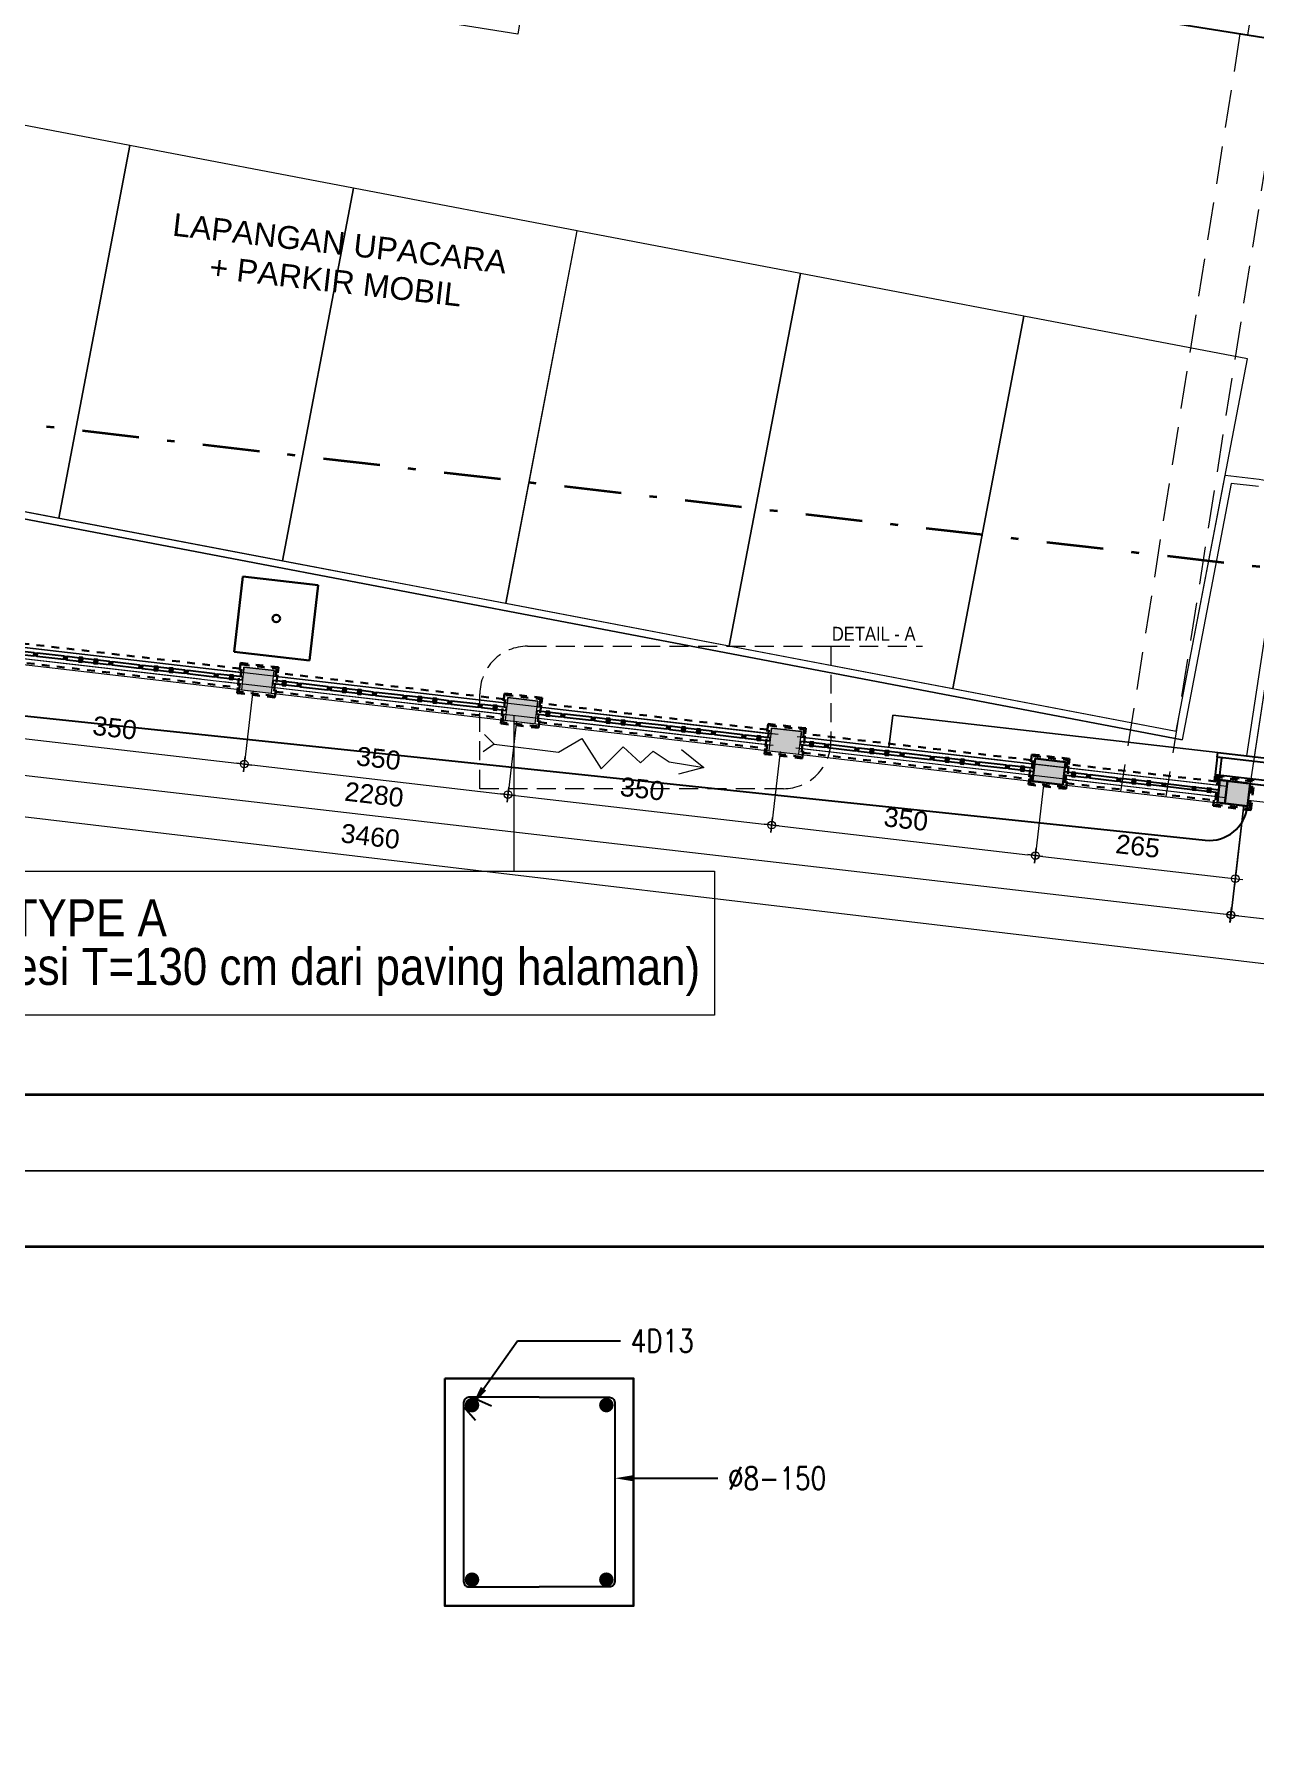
# Model space of a CAD drawing. Header units: millimetres. Extents: x -11 to 1625, y -267 to 195.
# Drawn here: x 844.06 to 860.15, y 55.39 to 77.98 of the extents above; entities that cross this region are included whole.
import ezdxf
from ezdxf import colors
from ezdxf.entities.mleader import LeaderData, LeaderLine
from ezdxf.enums import TextEntityAlignment as Align
from ezdxf.math import Vec2, Vec3

# ---------------------------------------------------------------- set-up
doc = ezdxf.new("R2010")
doc.units = ezdxf.units.MM
for name, pattern in [('DASHDOT', [1, 0.5, -0.25, 0, -0.25]), ('DASHED2', [0.375, 0.25, -0.125]), ('HIDDEN', [0.375, 0.25, -0.125])]:
    doc.linetypes.add(name, pattern=pattern)
for name, color, linetype, lineweight in [('batas jalan', 3, 'Continuous', 25), ('CONCRETE', 8, 'Continuous', 5), ('dinding', 5, 'Continuous', 15), ('GRS KOP', 1, 'Continuous', 35), ('GSB', 1, 'DASHDOT', 35), ('KOLOM', 1, 'Continuous', 30), ('kop', 7, 'Continuous', 20), ('lan', 7, 'Continuous', 15), ('line', 11, 'Continuous', 5), ('not', 7, 'Continuous', 20), ('PAGAR', 4, 'Continuous', 18), ('TEXT KETERANGAN', 7, 'Continuous', 9), ('u', 6, 'Continuous', 20)]:
    doc.layers.add(name, color=color, linetype=linetype, lineweight=lineweight)
doc.layers.add('BESI', color=10, linetype='Continuous')
doc.styles.add('ATTR', font='romans.shx', dxfattribs={"width": 0.8, "height": 1.735066})
doc.styles.add('BARU', font='complex.shx')
doc.styles.add('ISO', font='arial.ttf', dxfattribs={"width": 0.85})
doc.styles.get("Standard").update_dxf_attribs({"font": 'ARIALUNI.TTF'})
doc.dimstyles.new('SK100', dxfattribs={"dimtxt": 0.25, "dimasz": 0.1, "dimexe": 0.1, "dimexo": 0, "dimgap": 0.15, "dimtad": 1, "dimdec": 0, "dimlfac": 100, "dimzin": 12, "dimdsep": 46, "dimtxsty": 'Standard', "dimblk": 'BULAT', "dimcen": 0.1, "dimclrd": 256, "dimclre": 256, "dimclrt": 256, "dimadec": 0, "dimazin": 3, "dimtfac": 1, "dimtdec": 0, "dimtofl": 0, "dimtmove": 0, "dimatfit": 3, "dimldrblk": 'BULAT', "dimfxl": 0, "dimtolj": 1, "dimtzin": 0, "dimlwd": -1, "dimlwe": -1, "dimarcsym": 0})

# ---------------------------------------------------------------- blocks, each defined once
blk = doc.blocks.new('kop')
at = {"layer": 'GRS KOP'}
blk.add_lwpolyline([(1, 54), (83, 54), (83, 1), (1, 1)], close=True, dxfattribs=at)
at = {"layer": 'kop', "color": 7}
for p, q in [((84, 55), (0, 55)), ((0, 0), (84, 0))]:
    blk.add_line(p, q, dxfattribs=at)
at = {"layer": 'kop', "style": 'BARU', "flags": 4}
for p, height in [((73.8, 5.4), 0.35), ((80.303, 5.382), 0.25), ((73.8, 4.9), 0.35), ((80.303, 4.882), 0.25), ((73.8, 4.4), 0.35), ((80.303, 4.382), 0.25)]:
    blk.add_attdef('-', p, '', height=height, dxfattribs=at)
at = {"layer": 'kop', "flags": 4}
for tag, p in [('AR-00', (78.057, 2.648)), ('00', (81.238, 2.647))]:
    blk.add_attdef(tag, text='', height=0.35, dxfattribs=at).set_placement(p, align=Align.MIDDLE)
blk = doc.blocks.new('DENAH LANTAI DASAR')
blk.add_line((13.75, 1.5), (3.75, 1.5))
at = {"layer": 'lan'}
blk.add_line((13.25, 2), (13.25, 1.5), dxfattribs=at)
blk = doc.blocks.new('PINTU GERBANG2')
for points in [[(-0.011, 5.135), (-0.008, 5.135), (-0.008, 0.822), (-0.011, 0.822)], [(0.055, 5.135), (-0.008, 5.135), (-0.008, 0.822), (0.055, 0.822)], [(0.286, 5.135), (0.055, 5.135), (0.055, 5.072), (0.286, 5.072)], [(0.286, 5.135), (0.349, 5.135), (0.349, 0.822), (0.286, 0.822)], [(0.286, 4.072), (0.055, 4.072), (0.055, 4.01), (0.286, 4.01)], [(0.286, 3.01), (0.055, 3.01), (0.055, 2.947), (0.286, 2.947)], [(0.286, 1.947), (0.055, 1.947), (0.055, 1.885), (0.286, 1.885)], [(0.286, 0.885), (0.055, 0.885), (0.055, 0.822), (0.286, 0.822)]]:
    blk.add_lwpolyline(points, close=True)
for points in [[(0.024, 0.822), (0.298, 0.822)], [(-0.749, 0.028), (0.025, 0.028)], [(0.025, -0.034), (-0.749, -0.034)]]:
    blk.add_lwpolyline(points)
for centre in [(0.024, 5.104), (0.024, 4.041), (0.024, 2.979), (0.024, 1.916), (0.024, 0.854), (0.024, 0.791), (-0.744, -0.003), (0.025, -0.003), (0.025, -0.065)]:
    blk.add_circle(centre, 0.0313)
at = {"linetype": 'DASHED2'}
blk.add_arc((0.051, -0.003), 0.826, 91.7603, 180, dxfattribs=at)
blk = doc.blocks.new('DENAH PAGAR TYPE A1')
at = {"layer": 'CONCRETE'}
for points in [[(-1.95, -0.075), (-1.55, -0.075), (-1.55, 0.225), (-1.95, 0.225)], [(1.55, -0.075), (1.95, -0.075), (1.95, 0.225), (1.55, 0.225)]]:
    blk.add_hatch(color=256, dxfattribs=at).paths.add_polyline_path(points)
at = {"layer": 'BESI'}
for points in [[(-1.42, 0.095), (-1.55, 0.095), (-1.55, 0.055), (-1.42, 0.055)], [(-1.22, 0.095), (-1.38, 0.095), (-1.38, 0.055), (-1.22, 0.055)], [(-0.82, 0.095), (-1.18, 0.095), (-1.18, 0.055), (-0.82, 0.055)], [(-0.62, 0.095), (-0.78, 0.095), (-0.78, 0.055), (-0.62, 0.055)], [(-0.42, 0.095), (-0.58, 0.095), (-0.58, 0.055), (-0.42, 0.055)], [(-0.22, 0.095), (-0.38, 0.095), (-0.38, 0.055), (-0.22, 0.055)], [(0.18, 0.095), (-0.18, 0.095), (-0.18, 0.055), (0.18, 0.055)], [(0.38, 0.095), (0.22, 0.095), (0.22, 0.055), (0.38, 0.055)], [(0.58, 0.095), (0.42, 0.095), (0.42, 0.055), (0.58, 0.055)], [(0.78, 0.095), (0.62, 0.095), (0.62, 0.055), (0.78, 0.055)], [(1.18, 0.095), (0.82, 0.095), (0.82, 0.055), (1.18, 0.055)], [(1.38, 0.095), (1.22, 0.095), (1.22, 0.055), (1.38, 0.055)], [(1.55, 0.095), (1.42, 0.095), (1.42, 0.055), (1.55, 0.055)]]:
    blk.add_lwpolyline(points, close=True, dxfattribs=at)
for points in [[(-1.42, 0.045), (-1.38, 0.045), (-1.38, 0.105), (-1.42, 0.105), (-1.42, 0.045), (-1.38, 0.105), (-1.42, 0.105), (-1.38, 0.045)], [(-1.22, 0.095), (-1.18, 0.095), (-1.18, 0.055), (-1.22, 0.055), (-1.22, 0.095), (-1.18, 0.055), (-1.18, 0.095), (-1.22, 0.055)], [(-0.82, 0.095), (-0.78, 0.095), (-0.78, 0.055), (-0.82, 0.055), (-0.82, 0.095), (-0.78, 0.055), (-0.78, 0.095), (-0.82, 0.055)], [(-0.62, 0.045), (-0.58, 0.045), (-0.58, 0.105), (-0.62, 0.105), (-0.62, 0.045), (-0.58, 0.105), (-0.62, 0.105), (-0.58, 0.045)], [(-0.42, 0.045), (-0.38, 0.045), (-0.38, 0.105), (-0.42, 0.105), (-0.42, 0.045), (-0.38, 0.105), (-0.42, 0.105), (-0.38, 0.045)], [(-0.22, 0.095), (-0.18, 0.095), (-0.18, 0.055), (-0.22, 0.055), (-0.22, 0.095), (-0.18, 0.055), (-0.18, 0.095), (-0.22, 0.055)], [(0.18, 0.095), (0.22, 0.095), (0.22, 0.055), (0.18, 0.055), (0.18, 0.095), (0.22, 0.055), (0.22, 0.095), (0.18, 0.055)], [(0.38, 0.045), (0.42, 0.045), (0.42, 0.105), (0.38, 0.105), (0.38, 0.045), (0.42, 0.105), (0.38, 0.105), (0.42, 0.045)], [(0.58, 0.045), (0.62, 0.045), (0.62, 0.105), (0.58, 0.105), (0.58, 0.045), (0.62, 0.105), (0.58, 0.105), (0.62, 0.045)], [(0.78, 0.095), (0.82, 0.095), (0.82, 0.055), (0.78, 0.055), (0.78, 0.095), (0.82, 0.055), (0.82, 0.095), (0.78, 0.055)], [(1.18, 0.095), (1.22, 0.095), (1.22, 0.055), (1.18, 0.055), (1.18, 0.095), (1.22, 0.055), (1.22, 0.095), (1.18, 0.055)], [(1.38, 0.045), (1.42, 0.045), (1.42, 0.105), (1.38, 0.105), (1.38, 0.045), (1.42, 0.105), (1.38, 0.105), (1.42, 0.045)]]:
    blk.add_lwpolyline(points, dxfattribs=at)
at = {"layer": 'dinding'}
for points in [[(-1.95, -0.075), (-1.55, -0.075), (-1.55, 0.225), (-1.95, 0.225)], [(1.55, -0.075), (1.95, -0.075), (1.95, 0.225), (1.55, 0.225)]]:
    blk.add_lwpolyline(points, close=True, dxfattribs=at)
at = {"layer": 'KOLOM', "linetype": 'DASHED2', "ltscale": 0.25}
for points in [[(1.5, -0.05), (1.5, -0.125), (2, -0.125), (2, 0.275), (1.5, 0.275), (1.5, 0.2), (-1.5, 0.2), (-1.5, 0.275), (-2, 0.275), (-2, -0.125), (-1.5, -0.125), (-1.5, -0.05), (1.5, -0.05)], [(-1.52, -0.105), (-1.98, -0.105), (-1.98, 0.255), (-1.52, 0.255)], [(1.98, -0.105), (1.52, -0.105), (1.52, 0.255), (1.98, 0.255)]]:
    blk.add_lwpolyline(points, close=True, dxfattribs=at)
at = {"layer": 'PAGAR'}
for p, q in [((1.55, 0.15), (-1.55, 0.15)), ((1.55, 0), (-1.55, 0))]:
    blk.add_line(p, q, dxfattribs=at)
blk = doc.blocks.new('DENAH PAGAR TYPEA2')
h = blk.add_hatch(color=256)
h.paths.add_polyline_path([(-1.026, -0.025), (-1.426, -0.025), (-1.426, 0.275), (-1.026, 0.275)], flags=17)
h.paths.add_polyline_path([(-1.426, -0.025), (-1.026, -0.025), (-1.026, 0.275), (-1.426, 0.275)])
at = {"layer": 'CONCRETE'}
for points in [[(-1.026, -0.025), (-1.426, -0.025), (-1.426, 0.275), (-1.026, 0.275)], [(1.026, -0.025), (1.426, -0.025), (1.426, 0.275), (1.026, 0.275)]]:
    blk.add_hatch(color=256, dxfattribs=at).paths.add_polyline_path(points)
at = {"layer": 'BESI'}
for points in [[(-0.92, 0.145), (-1.026, 0.145), (-1.026, 0.105), (-0.92, 0.105)], [(-0.72, 0.145), (-0.88, 0.145), (-0.88, 0.105), (-0.72, 0.105)], [(-0.32, 0.145), (-0.68, 0.145), (-0.68, 0.105), (-0.32, 0.105)], [(-0.12, 0.145), (-0.28, 0.145), (-0.28, 0.105), (-0.12, 0.105)], [(0.08, 0.145), (-0.08, 0.145), (-0.08, 0.105), (0.08, 0.105)], [(0.12, 0.145), (0.28, 0.145), (0.28, 0.105), (0.12, 0.105)], [(0.32, 0.145), (0.68, 0.145), (0.68, 0.105), (0.32, 0.105)], [(0.72, 0.145), (0.88, 0.145), (0.88, 0.105), (0.72, 0.105)], [(0.92, 0.145), (1.026, 0.145), (1.026, 0.105), (0.92, 0.105)]]:
    blk.add_lwpolyline(points, close=True, dxfattribs=at)
for points in [[(-0.92, 0.095), (-0.88, 0.095), (-0.88, 0.155), (-0.92, 0.155), (-0.92, 0.095), (-0.88, 0.155), (-0.92, 0.155), (-0.88, 0.095)], [(-0.72, 0.145), (-0.68, 0.145), (-0.68, 0.105), (-0.72, 0.105), (-0.72, 0.145), (-0.68, 0.105), (-0.68, 0.145), (-0.72, 0.105)], [(-0.72, 0.145), (-0.68, 0.145), (-0.68, 0.105), (-0.72, 0.105), (-0.72, 0.145), (-0.68, 0.105), (-0.68, 0.145), (-0.72, 0.105)], [(-0.32, 0.145), (-0.28, 0.145), (-0.28, 0.105), (-0.32, 0.105), (-0.32, 0.145), (-0.28, 0.105), (-0.28, 0.145), (-0.32, 0.105)], [(-0.32, 0.145), (-0.28, 0.145), (-0.28, 0.105), (-0.32, 0.105), (-0.32, 0.145), (-0.28, 0.105), (-0.28, 0.145), (-0.32, 0.105)], [(-0.12, 0.095), (-0.08, 0.095), (-0.08, 0.155), (-0.12, 0.155), (-0.12, 0.095), (-0.08, 0.155), (-0.12, 0.155), (-0.08, 0.095)], [(0.08, 0.095), (0.12, 0.095), (0.12, 0.155), (0.08, 0.155), (0.08, 0.095), (0.12, 0.155), (0.08, 0.155), (0.12, 0.095)], [(0.28, 0.145), (0.32, 0.145), (0.32, 0.105), (0.28, 0.105), (0.28, 0.145), (0.32, 0.105), (0.32, 0.145), (0.28, 0.105)], [(0.28, 0.145), (0.32, 0.145), (0.32, 0.105), (0.28, 0.105), (0.28, 0.145), (0.32, 0.105), (0.32, 0.145), (0.28, 0.105)], [(0.72, 0.145), (0.68, 0.145), (0.68, 0.105), (0.72, 0.105), (0.72, 0.145), (0.68, 0.105), (0.68, 0.145), (0.72, 0.105)], [(0.72, 0.145), (0.68, 0.145), (0.68, 0.105), (0.72, 0.105), (0.72, 0.145), (0.68, 0.105), (0.68, 0.145), (0.72, 0.105)], [(0.92, 0.095), (0.88, 0.095), (0.88, 0.155), (0.92, 0.155), (0.92, 0.095), (0.88, 0.155), (0.92, 0.155), (0.88, 0.095)]]:
    blk.add_lwpolyline(points, dxfattribs=at)
at = {"layer": 'dinding'}
for points in [[(-1.426, -0.025), (-1.026, -0.025), (-1.026, 0.275), (-1.426, 0.275)], [(1.426, -0.025), (1.026, -0.025), (1.026, 0.275), (1.426, 0.275)]]:
    blk.add_lwpolyline(points, close=True, dxfattribs=at)
at = {"layer": 'KOLOM', "linetype": 'DASHED2', "ltscale": 0.25}
blk.add_lwpolyline([(-0.976, 0.25), (-0.976, 0.325), (-1.476, 0.325), (-1.476, -0.075), (-0.976, -0.075), (-0.976, 0), (0.976, 0), (0.976, -0.075), (1.476, -0.075), (1.476, 0.325), (0.976, 0.325), (0.976, 0.25), (-0.976, 0.25)], dxfattribs=at)
for points in [[(-0.996, -0.055), (-1.456, -0.055), (-1.456, 0.305), (-0.996, 0.305)], [(0.996, -0.055), (1.456, -0.055), (1.456, 0.305), (0.996, 0.305)]]:
    blk.add_lwpolyline(points, close=True, dxfattribs=at)
at = {"layer": 'KOLOM'}
for points in [[(-1.026, -0.025), (-1.426, -0.025), (-1.426, 0.275), (-1.026, 0.275)], [(1.026, -0.025), (1.426, -0.025), (1.426, 0.275), (1.026, 0.275)]]:
    blk.add_lwpolyline(points, close=True, dxfattribs=at)
at = {"layer": 'lan'}
blk.add_line((1.476, -0.08), (1.476, -0.075), dxfattribs=at)
at = {"layer": 'PAGAR'}
for p, q in [((1.026, 0.2), (-1.026, 0.2)), ((1.026, 0.05), (-1.026, 0.05))]:
    blk.add_line(p, q, dxfattribs=at)
blk = doc.blocks.new('BULAT')
for p, q in [((-1, 0), (1, 0)), ((0, -1), (0, 1))]:
    blk.add_line(p, q)
blk.add_circle((0, 0), 0.5)
blk = doc.blocks.new('*D3320')
at = {"layer": 'Defpoints', "color": 0}
for p in [(843.463, 69.731), (846.94, 69.329), (846.828, 68.361)]:
    blk.add_point(p, dxfattribs=at)
at = {"layer": 'u'}
for p, q in [((843.463, 69.731), (843.339, 68.664)), ((846.94, 69.329), (846.816, 68.262)), ((843.45, 68.752), (846.728, 68.373))]:
    blk.add_line(p, q, dxfattribs=at)
at = {"layer": 'u', "xscale": 0.1, "yscale": 0.1, "zscale": 0.1}
for p, rotation in [((843.351, 68.763), 173.4063570292633), ((846.828, 68.361), 353.4063570292634)]:
    blk.add_blockref('BULAT', p, dxfattribs=dict(at, rotation=rotation))
at = {"layer": 'u', "insert": (845.121, 68.838), "char_height": 0.25, "attachment_point": 5, "rotation": 353.4064}
blk.add_mtext('\\A1;350', dxfattribs=at)
blk = doc.blocks.new('*D3321')
at = {"layer": 'Defpoints', "color": 0}
for p in [(846.94, 69.329), (850.417, 68.927), (850.305, 67.959)]:
    blk.add_point(p, dxfattribs=at)
at = {"layer": 'u'}
for p, q in [((846.94, 69.329), (846.816, 68.262)), ((850.417, 68.927), (850.293, 67.86)), ((846.927, 68.35), (850.205, 67.971))]:
    blk.add_line(p, q, dxfattribs=at)
at = {"layer": 'u', "xscale": 0.1, "yscale": 0.1, "zscale": 0.1}
for p, rotation in [((846.828, 68.361), 173.4063570292633), ((850.305, 67.959), 353.4063570292634)]:
    blk.add_blockref('BULAT', p, dxfattribs=dict(at, rotation=rotation))
at = {"layer": 'u', "insert": (848.598, 68.436), "char_height": 0.25, "attachment_point": 5, "rotation": 353.4064}
blk.add_mtext('\\A1;350', dxfattribs=at)
blk = doc.blocks.new('*D3322')
at = {"layer": 'Defpoints', "color": 0}
for p in [(850.417, 68.927), (853.893, 68.526), (853.781, 67.558)]:
    blk.add_point(p, dxfattribs=at)
at = {"layer": 'u'}
for p, q in [((850.417, 68.927), (850.293, 67.86)), ((853.893, 68.526), (853.77, 67.458)), ((850.404, 67.948), (853.682, 67.569))]:
    blk.add_line(p, q, dxfattribs=at)
at = {"layer": 'u', "xscale": 0.1, "yscale": 0.1, "zscale": 0.1}
for p, rotation in [((850.305, 67.959), 173.4063570292633), ((853.781, 67.558), 353.4063570292634)]:
    blk.add_blockref('BULAT', p, dxfattribs=dict(at, rotation=rotation))
at = {"layer": 'u', "insert": (852.075, 68.034), "char_height": 0.25, "attachment_point": 5, "rotation": 353.4064}
blk.add_mtext('\\A1;350', dxfattribs=at)
blk = doc.blocks.new('*D3323')
at = {"layer": 'Defpoints', "color": 0}
for p in [(853.893, 68.526), (857.37, 68.124), (857.258, 67.156)]:
    blk.add_point(p, dxfattribs=at)
at = {"layer": 'u'}
for p, q in [((853.893, 68.526), (853.77, 67.458)), ((857.37, 68.124), (857.247, 67.056)), ((853.881, 67.546), (857.159, 67.167))]:
    blk.add_line(p, q, dxfattribs=at)
at = {"layer": 'u', "xscale": 0.1, "yscale": 0.1, "zscale": 0.1}
for p, rotation in [((853.781, 67.558), 173.4063570292633), ((857.258, 67.156), 353.4063570292634)]:
    blk.add_blockref('BULAT', p, dxfattribs=dict(at, rotation=rotation))
at = {"layer": 'u', "insert": (855.552, 67.633), "char_height": 0.25, "attachment_point": 5, "rotation": 353.4064}
blk.add_mtext('\\A1;350', dxfattribs=at)
blk = doc.blocks.new('*D3324')
at = {"layer": 'Defpoints', "color": 0}
for p in [(857.37, 68.124), (860.005, 67.819), (859.893, 66.851)]:
    blk.add_point(p, dxfattribs=at)
at = {"layer": 'u'}
for p, q in [((857.37, 68.124), (857.247, 67.056)), ((860.005, 67.819), (859.882, 66.752)), ((857.358, 67.144), (859.794, 66.863))]:
    blk.add_line(p, q, dxfattribs=at)
at = {"layer": 'u', "xscale": 0.1, "yscale": 0.1, "zscale": 0.1}
for p, rotation in [((857.258, 67.156), 173.4063570294778), ((859.893, 66.851), 353.4063570294778)]:
    blk.add_blockref('BULAT', p, dxfattribs=dict(at, rotation=rotation))
at = {"layer": 'u', "insert": (858.608, 67.279), "char_height": 0.25, "attachment_point": 5, "rotation": 353.4064}
blk.add_mtext('\\A1;265', dxfattribs=at)
blk = doc.blocks.new('*D3325')
at = {"layer": 'Defpoints', "color": 0}
for p in [(837.351, 70.438), (860, 67.821), (859.833, 66.374)]:
    blk.add_point(p, dxfattribs=at)
at = {"layer": 'u'}
for p, q in [((837.351, 70.438), (837.172, 68.892)), ((837.283, 68.98), (859.734, 66.386)), ((860, 67.821), (859.822, 66.275))]:
    blk.add_line(p, q, dxfattribs=at)
at = {"layer": 'u', "xscale": 0.1, "yscale": 0.1, "zscale": 0.1}
for p, rotation in [((837.184, 68.991), 173.4084176327862), ((859.833, 66.374), 353.4084176327862)]:
    blk.add_blockref('BULAT', p, dxfattribs=dict(at, rotation=rotation))
at = {"layer": 'u', "insert": (848.54, 67.959), "char_height": 0.25, "attachment_point": 5, "rotation": 353.4084}
blk.add_mtext('\\A1;2280', dxfattribs=at)
blk = doc.blocks.new('*D3327')
at = {"layer": 'Defpoints', "color": 0}
for p in [(860.005, 67.819), (864.724, 67.274), (864.557, 65.828)]:
    blk.add_point(p, dxfattribs=at)
at = {"layer": 'u'}
for p, q in [((860.005, 67.819), (859.827, 66.274)), ((864.724, 67.274), (864.545, 65.729)), ((859.938, 66.362), (864.458, 65.84))]:
    blk.add_line(p, q, dxfattribs=at)
at = {"layer": 'u', "xscale": 0.1, "yscale": 0.1, "zscale": 0.1}
for p, rotation in [((859.838, 66.373), 173.4063570292602), ((864.557, 65.828), 353.4063570292602)]:
    blk.add_blockref('BULAT', p, dxfattribs=dict(at, rotation=rotation))
at = {"layer": 'u', "insert": (862.229, 66.376), "char_height": 0.25, "attachment_point": 5, "rotation": 353.4064}
blk.add_mtext('\\A1;475', dxfattribs=at)
blk = doc.blocks.new('*D3317')
at = {"layer": 'Defpoints', "color": 0}
for p in [(831.43, 70.446), (865.787, 66.376), (865.636, 65.097)]:
    blk.add_point(p, dxfattribs=at)
at = {"layer": 'u'}
for p, q in [((831.43, 70.446), (831.267, 69.067)), ((831.378, 69.155), (865.536, 65.109)), ((865.787, 66.376), (865.624, 64.998))]:
    blk.add_line(p, q, dxfattribs=at)
at = {"layer": 'u', "xscale": 0.1, "yscale": 0.1, "zscale": 0.1}
for p, rotation in [((831.278, 69.167), 173.2451053639517), ((865.636, 65.097), 353.2451053639516)]:
    blk.add_blockref('BULAT', p, dxfattribs=dict(at, rotation=rotation))
at = {"layer": 'u', "insert": (848.49, 67.408), "char_height": 0.25, "attachment_point": 5, "rotation": 353.2451}
blk.add_mtext('\\A1;3460', dxfattribs=at)

msp = doc.modelspace()

# ---------------------------------------------------------------- linework, layer by layer
at = {"linetype": 'Continuous'}
for p, q in [((849.7241049, 59.8856616), (849.8786411, 59.7091126)), ((849.8426411, 60.0091126), (850.0873649, 59.8999298))]:
    msp.add_line(p, q, dxfattribs=at)
for points in [[(850.7161492, 60.0122601), (849.790499, 60.0122601, 0.4142135624), (849.720499, 59.9422601), (849.720499, 58.9449887), (849.720499, 57.5822601, 0.4142135624), (849.790499, 57.5122601), (850.7161492, 57.5122601)], [(850.7161492, 60.0122601), (851.6417994, 60.0122601, -0.4142135624), (851.7117994, 59.9422601), (851.7117994, 58.9449887), (851.7117994, 57.5822601, -0.4142135624), (851.6417994, 57.5122601), (850.7161492, 57.5122601)]]:
    msp.add_lwpolyline(points, format="xyb", dxfattribs=at)
at = {"color": 4, "const_width": 0.0945}
for points in [[(849.8783911, 59.9091126, -1), (849.7828911, 59.9091126, -1)], [(851.5539073, 59.9091126, 1), (851.6494073, 59.9091126, 1)], [(849.8783911, 57.6072547, 1), (849.7828911, 57.6072547, 1)], [(851.5539073, 57.6072547, -1), (851.6494073, 57.6072547, -1)]]:
    msp.add_lwpolyline(points, format="xyb", close=True, dxfattribs=at)
at = {"layer": 'batas jalan'}
msp.add_line((837.9612417, 69.6256341), (859.4982768, 67.3582911), dxfattribs=at)
msp.add_line((837.9612417, 69.6256341), (859.4982768, 67.3582911), dxfattribs=at)
msp.add_arc((859.5512543, 67.8615138), 0.5060037, 263.99023981, 353.40635703, dxfattribs=at)
msp.add_arc((859.5512543, 67.8615138), 0.5060037, 263.99023981, 353.40635703, dxfattribs=at)
at = {"layer": 'GSB', "ltscale": 1.5}
msp.add_line((869.2795906, 69.9131661), (829.7896709, 74.4778657), dxfattribs=at)
at = {"layer": 'KOLOM'}
for p, q in [((846.8108104, 70.8355486), (846.6959835, 69.8421631)), ((847.8041959, 70.7207217), (846.8108104, 70.8355486)), ((847.689369, 69.7273362), (847.8041959, 70.7207217)), ((846.6959835, 69.8421631), (847.689369, 69.7273362))]:
    msp.add_line(p, q, dxfattribs=at)
for points in [[(859.7564875, 67.8429816), (860.0545032, 67.8085335), (860.0889513, 68.1065492), (859.7909356, 68.1409973)], [(859.7564875, 67.8429816), (860.0545032, 67.8085335), (860.0889513, 68.1065492), (859.7909356, 68.1409973)], [(849.470499, 60.2622601), (851.9617994, 60.2622601), (851.9617994, 57.2622602), (849.470499, 57.2622602)]]:
    msp.add_lwpolyline(points, close=True, dxfattribs=at)
msp.add_circle((847.2500897, 70.2814424), 0.05, dxfattribs=at)
at = {"layer": 'lan', "linetype": 'HIDDEN', "ltscale": 2}
for p, q in [((859.9552707, 77.9888117), (858.3817902, 68.001885)), ((860.5479595, 77.8954311), (858.9783275, 67.9329303))]:
    msp.add_line(p, q, dxfattribs=at)
at = {"layer": 'lan'}
for p, q in [((837.601302, 70.403933), (859.7564875, 67.8429816)), ((837.601302, 70.403933), (859.7564875, 67.8429816)), ((860.0539111, 67.803411), (860.0545032, 67.8085335)), ((860.0539111, 67.803411), (860.0545032, 67.8085335))]:
    msp.add_line(p, q, dxfattribs=at)
at = {"layer": 'line'}
for p, q in [((849.9956109, 68.7500792), (850.1247494, 68.6229348)), ((849.9956109, 68.7500792), (850.1247494, 68.6229348)), ((850.970658, 68.5197671), (851.2800201, 68.7011033)), ((850.970658, 68.5197671), (851.2800201, 68.7011033)), ((851.2800201, 68.7011033), (851.5344803, 68.2991097)), ((851.2800201, 68.7011033), (851.5344803, 68.2991097)), ((850.1247494, 68.6229348), (849.9762886, 68.5226783)), ((850.1247494, 68.6229348), (849.9762886, 68.5226783)), ((850.1247494, 68.6229348), (850.970658, 68.5197671)), ((850.1247494, 68.6229348), (850.970658, 68.5197671)), ((851.5344803, 68.2991097), (851.8218886, 68.5886472)), ((851.5344803, 68.2991097), (851.8218886, 68.5886472)), ((851.8218886, 68.5886472), (852.05239, 68.3790844)), ((851.8218886, 68.5886472), (852.05239, 68.3790844)), ((852.05239, 68.3790844), (852.2168043, 68.5302325)), ((852.05239, 68.3790844), (852.2168043, 68.5302325)), ((852.2168043, 68.5302325), (852.4286689, 68.3900543)), ((852.2168043, 68.5302325), (852.4286689, 68.3900543)), ((852.5927746, 68.5551668), (852.8867841, 68.3177657)), ((852.5927746, 68.5551668), (852.8867841, 68.3177657)), ((852.4286689, 68.3900543), (852.8867841, 68.3177657)), ((852.4286689, 68.3900543), (852.8867841, 68.3177657)), ((852.8867841, 68.3177657), (852.5549694, 68.2288934)), ((852.8867841, 68.3177657), (852.5549694, 68.2288934))]:
    msp.add_line(p, q, dxfattribs=at)
at = {"layer": 'not', "linetype": 'HIDDEN'}
msp.add_lwpolyline([(850.5610934, 69.9156811), (854.5620841, 69.9156811), (854.5620841, 68.6641452, -0.4142135624), (853.9355242, 68.0375853), (849.9345335, 68.0375853), (849.9345335, 69.2891212, -0.4142135624)], format="xyb", close=True, dxfattribs=at)
msp.add_lwpolyline([(854.5620841, 69.9156811), (855.77139, 69.9156811)], dxfattribs=at)
at = {"layer": 'PAGAR'}
for p, q in [((846.2695921, 69.6284504), (843.5874512, 69.9384832)), ((846.2695921, 69.6284504), (843.5874512, 69.9384832)), ((846.252368, 69.4794426), (843.5702271, 69.7894753)), ((846.252368, 69.4794426), (843.5702271, 69.7894753)), ((850.8391654, 69.1002466), (846.5676077, 69.5940024)), ((850.8391654, 69.1002466), (846.5676077, 69.5940024)), ((850.8219414, 68.9512387), (846.5503837, 69.4449945)), ((850.8219414, 68.9512387), (846.5503837, 69.4449945)), ((853.8020979, 68.6067579), (851.119957, 68.9167906)), ((853.8020979, 68.6067579), (851.119957, 68.9167906)), ((853.8193219, 68.7557658), (851.1371811, 69.0657985)), ((853.8193219, 68.7557658), (851.1371811, 69.0657985)), ((853.8689912, 68.7500244), (851.1868503, 69.0600571)), ((856.7994785, 68.4112849), (854.1173376, 68.7213177)), ((856.7994785, 68.4112849), (854.1173376, 68.7213177)), ((856.7822544, 68.2622771), (854.1001136, 68.5723098)), ((856.7822544, 68.2622771), (854.1001136, 68.5723098)), ((859.7823236, 68.0664934), (857.0974941, 68.3768369)), ((859.7823236, 68.0664934), (857.0974941, 68.3768369)), ((859.7650996, 67.9174855), (857.0802701, 68.227829)), ((859.7650996, 67.9174855), (857.0802701, 68.227829)), ((864.7293385, 67.3436617), (860.0631152, 67.8830375))]:
    msp.add_line(p, q, dxfattribs=at)
msp.add_lwpolyline([(837.3377345, 70.7363968), (837.8970536, 74.2464839, -0.3686530558), (838.3602482, 74.6417139), (838.9620608, 74.5752726), (838.6629276, 72.6980193), (859.1160971, 68.7947702), (859.7604411, 72.1711563), (860.2091792, 72.119286, -0.4248675146), (860.6189997, 71.5826467), (860.1424822, 68.4576087)], format="xyb", dxfattribs=at)
at = {"layer": 'TEXT KETERANGAN', "color": 6}
msp.add_lwpolyline([(850.3866259, 66.9484353), (850.3866259, 69.0064483)], dxfattribs=at)
msp.add_lwpolyline([(841.2053828, 66.9484353), (853.0284974, 66.9484353), (853.0284974, 65.0530522), (841.2053828, 65.0530522)], close=True, dxfattribs=at)
at = {"layer": 'u'}
for points in [[(864.7578632, 67.5668626), (866.5100673, 76.7484769), (860.5477945, 77.8943952), (850.6723829, 79.4680047), (850.4363415, 77.986693), (843.0297828, 79.1669001), (843.2658242, 80.6482118), (834.3779539, 82.0644603), (832.6429865, 71.0525716), (837.3118984, 70.512885), (837.8970536, 74.2464839, -0.3686530558), (838.3602482, 74.6417139), (838.9620608, 74.5752726), (838.6629276, 72.6980193), (859.1160971, 68.7947702), (859.7604411, 72.1711563), (860.2091792, 72.119286, -0.4248675146), (860.6189997, 71.5826467), (860.0889513, 68.1065492)], [(837.3955395, 71.0465595), (837.8970536, 74.2464839, -0.3686530558), (838.3602482, 74.6417139), (838.9620608, 74.5752726), (838.6629276, 72.6980193), (859.1160971, 68.7947702), (859.7604411, 72.1711563), (860.2091792, 72.119286, -0.4248675146), (860.6189997, 71.5826467), (860.0889513, 68.1065492)], [(838.6629276, 72.6980193), (859.1160971, 68.7947702), (859.7604411, 72.1711563), (860.2091792, 72.119286, -0.4248675146)], [(843.736459, 69.9212591), (846.8159541, 69.5652956), (846.8245661, 69.6397995), (847.2219203, 69.5938688), (847.2133083, 69.5193649), (850.2928034, 69.1634014), (850.3014154, 69.2379053), (850.6987696, 69.1919745), (850.6901576, 69.1174706), (853.7696527, 68.7615071), (853.7782647, 68.836011), (854.1756189, 68.7900802), (854.1670069, 68.7155763), (857.246502, 68.3596128), (857.255114, 68.4341167), (857.6524682, 68.388186), (857.6438562, 68.3136821), (855.3277844, 68.5814003), (855.3771467, 69.0084411), (860.0451795, 68.4688561), (860.5222319, 71.5974022, 0.4248675146)]]:
    msp.add_lwpolyline(points, format="xyb", dxfattribs=at)
for points in [[(841.4371065, 72.1685996), (844.3839258, 71.6062335), (845.3212027, 76.5175991), (842.3743834, 77.0799652)], [(844.3839258, 71.6062335), (847.3307452, 71.0438673), (848.2680221, 75.9552329), (845.3212027, 76.5175991)], [(847.3307452, 71.0438673), (850.2775645, 70.4815012), (851.2148415, 75.3928668), (848.2680221, 75.9552329)], [(850.2756391, 70.4818686), (853.2224584, 69.9195025), (854.1597353, 74.830868), (851.212916, 75.3932342)], [(853.2224584, 69.9195025), (856.1692778, 69.3571363), (857.1065547, 74.2685019), (854.1597353, 74.830868)], [(856.1692778, 69.3571363), (859.1160971, 68.7947702), (860.0533741, 73.7061357), (857.1065547, 74.2685019)]]:
    msp.add_lwpolyline(points, close=True, dxfattribs=at)
for points in [[(860.1979392, 72.0220472), (859.8395441, 72.0634747), (859.1938989, 68.6802698), (838.551321, 72.6196654)], [(838.551321, 72.6196654), (859.1938989, 68.6802698)], [(860.6189997, 71.5826467), (860.0889513, 68.1065492), (859.7909356, 68.1409973), (859.7823236, 68.0664934), (857.6438562, 68.3136821), (857.6524682, 68.388186), (857.255114, 68.4341167), (857.246502, 68.3596128), (854.1670069, 68.7155763), (854.1756189, 68.7900802), (853.7782647, 68.836011), (853.7696527, 68.7615071), (850.6901576, 69.1174706), (850.6987696, 69.1919745), (850.3014154, 69.2379053), (850.2928034, 69.1634014), (847.2133083, 69.5193649), (847.2219203, 69.5938688), (846.8245661, 69.6397995), (846.8159541, 69.5652956), (843.736459, 69.9212591)], [(860.1424822, 68.4576087), (859.6611217, 68.5132499), (855.3771467, 69.0084411), (855.3277844, 68.5814003)]]:
    msp.add_lwpolyline(points, dxfattribs=at)

# ---------------------------------------------------------------- block references
for name, p, rotation in [('DENAH LANTAI DASAR', (846.7330622, 78.5767965), 350.9462507932595), ('DENAH PAGAR TYPE A1', (845.2589825, 69.5942696), 353.4063570292613), ('DENAH PAGAR TYPE A1', (848.7358318, 69.1923753), 353.4063570292613), ('DENAH PAGAR TYPE A1', (852.2126811, 68.790481), 353.4063570292613), ('DENAH PAGAR TYPE A1', (855.6895304, 68.3885867), 353.4063570292613), ('DENAH PAGAR TYPEA2', (858.6404552, 67.997152), 353.4063570293707)]:
    msp.add_blockref(name, p, dxfattribs=dict(rotation=rotation))
at = {"layer": 'BESI', "rotation": 83.40635701652013}
msp.add_blockref('PINTU GERBANG2', (864.7220697, 67.5770704), dxfattribs=at)
at = {"layer": 'kop'}
for p in [(827.2141618, 63), (827.2141618, 8)]:
    msp.add_blockref('kop', p, dxfattribs=at)

# ---------------------------------------------------------------- texts
at = {"layer": 'not', "insert": (845.8545022, 75.6344886), "char_height": 0.3, "attachment_point": 1, "rotation": 353.50149442}
msp.add_mtext_dynamic_manual_height_columns('\\pi0.051195;LAPANGAN UPACARA\\P\\pi0.59564;+ PARKIR MOBIL', width=4.496387274, gutter_width=12.5, heights=[0], dxfattribs=at)
at = {"layer": 'TEXT KETERANGAN', "style": 'ISO', "width": 0.85}
for s, height, p in [('DETAIL - A', 0.18382629, (854.5743013, 69.9878275)), ('PAGAR TYPE A', 0.487448577, (841.5625314, 66.0921508)), ('(Pagar besi T=130 cm dari paving halaman)', 0.487448577, (841.5625314, 65.4497843))]:
    msp.add_text(s, height=height, dxfattribs=at).set_placement(p)

# ---------------------------------------------------------------- dimensions: what is measured, and where the dimension line sits
at = {"layer": 'u'}
for p1, p2, distance, picture, middle in [((831.4298584, 70.4458871), (865.7872238, 66.3764487), -1.2880311, '*D3317', (848.489707, 67.4078783)), ((837.3508013, 70.4377796), (860.0004282, 67.8205004), -1.4560961, '*D3325', (848.5403485, 67.9585619)), ((843.4628108, 69.7312832), (846.9396601, 69.3293889), -0.9744472, '*D3320', (845.1212334, 68.8382257)), ((846.9396601, 69.3293889), (850.4165094, 68.9274946), -0.9744472, '*D3321', (848.5980827, 68.4363315)), ((850.4165094, 68.9274946), (853.8933587, 68.5256004), -0.9744472, '*D3322', (852.074932, 68.0344372)), ((853.8933587, 68.5256004), (857.370208, 68.1237061), -0.9744472, '*D3323', (855.5517813, 67.6325429)), ((857.370208, 68.1237061), (860.0053682, 67.8191039), -0.9744472, '*D3324', (858.607786, 67.2792947)), ((860.0053682, 67.8191039), (864.723973, 67.2736733), -1.4552759, '*D3327', (862.2293879, 66.3760372))]:
    dim = msp.add_aligned_dim(p1=p1, p2=p2, distance=distance, dimstyle='SK100', dxfattribs=at)
    dim.commit()
    dim.dimension.update_dxf_attribs({"geometry": picture, "text_midpoint": middle})

# ---------------------------------------------------------------- leaders
at = {"layer": 'TEXT KETERANGAN'}
ml = msp.add_multileader_mtext('Standard', dxfattribs=at)
ml.set_content('{\\C90;4D13}', color=256, style='ATTR')
ml.set_leader_properties()
ml.build(insert=Vec2(0, 0))
ml.multileader.update_dxf_attribs({"text_left_attachment_type": 2, "text_right_attachment_type": 2, "dogleg_length": 2.367, "arrow_head_size": 0.2637542})
ctx = ml.context
ctx.base_point, ctx.char_height, ctx.arrow_head_size, ctx.landing_gap_size, ctx.plane_origin = Vec3(851.7900359, 60.7560463), 0.3, 0.2637542, 0.1318771, Vec3(852.7652264, 62.3393728)
ctx.left_attachment, ctx.right_attachment = 2, 2
notes = []
notes.append((ctx, [(0, (1, 1, 0), (850.4293288, 60.7560463), (1, 0), 1.360707, [(0, [(849.8306411, 59.9091126)], 0, [])])]))
ctx.mtext.insert, ctx.mtext.flow_direction = Vec3(851.921913, 60.9060463), 5
ml = msp.add_multileader_mtext('Standard', dxfattribs=at)
ml.set_content('{\\C90;%%C8-150}', color=256, style='ATTR')
ml.set_leader_properties()
ml.build(insert=Vec2(0, 0))
ml.multileader.update_dxf_attribs({"text_left_attachment_type": 2, "text_right_attachment_type": 2, "dogleg_length": 2.367, "arrow_head_size": 0.2637542})
ctx = ml.context
ctx.base_point, ctx.char_height, ctx.arrow_head_size, ctx.landing_gap_size, ctx.plane_origin = Vec3(853.0725064, 58.9449887), 0.3, 0.2637542, 0.1318771, Vec3(854.0374945, 59.8491231)
ctx.left_attachment, ctx.right_attachment = 2, 2
notes.append((ctx, [(0, (1, 1, 0), (852.3875502, 58.9449887), (1, 0), 0.6849562, [(0, [(851.7117994, 58.9449887)], 0, [])])]))
ctx.mtext.insert, ctx.mtext.flow_direction = Vec3(853.2043836, 59.0949887), 5
for ctx, leaders in notes:
    for number, flags, end, landing, length, lines in leaders:
        leader = LeaderData()
        leader.index, (leader.has_last_leader_line, leader.has_dogleg_vector, leader.attachment_direction) = number, flags
        leader.last_leader_point, leader.dogleg_vector, leader.dogleg_length = Vec3(end), Vec3(landing), length
        for number, points, colour, breaks in lines:
            line = LeaderLine()
            line.index, line.vertices, line.color, line.breaks = number, Vec3.list(points), colors.encode_raw_color(colour), breaks
            leader.lines.append(line)
        ctx.leaders.append(leader)

doc.saveas('drawing.dxf')
